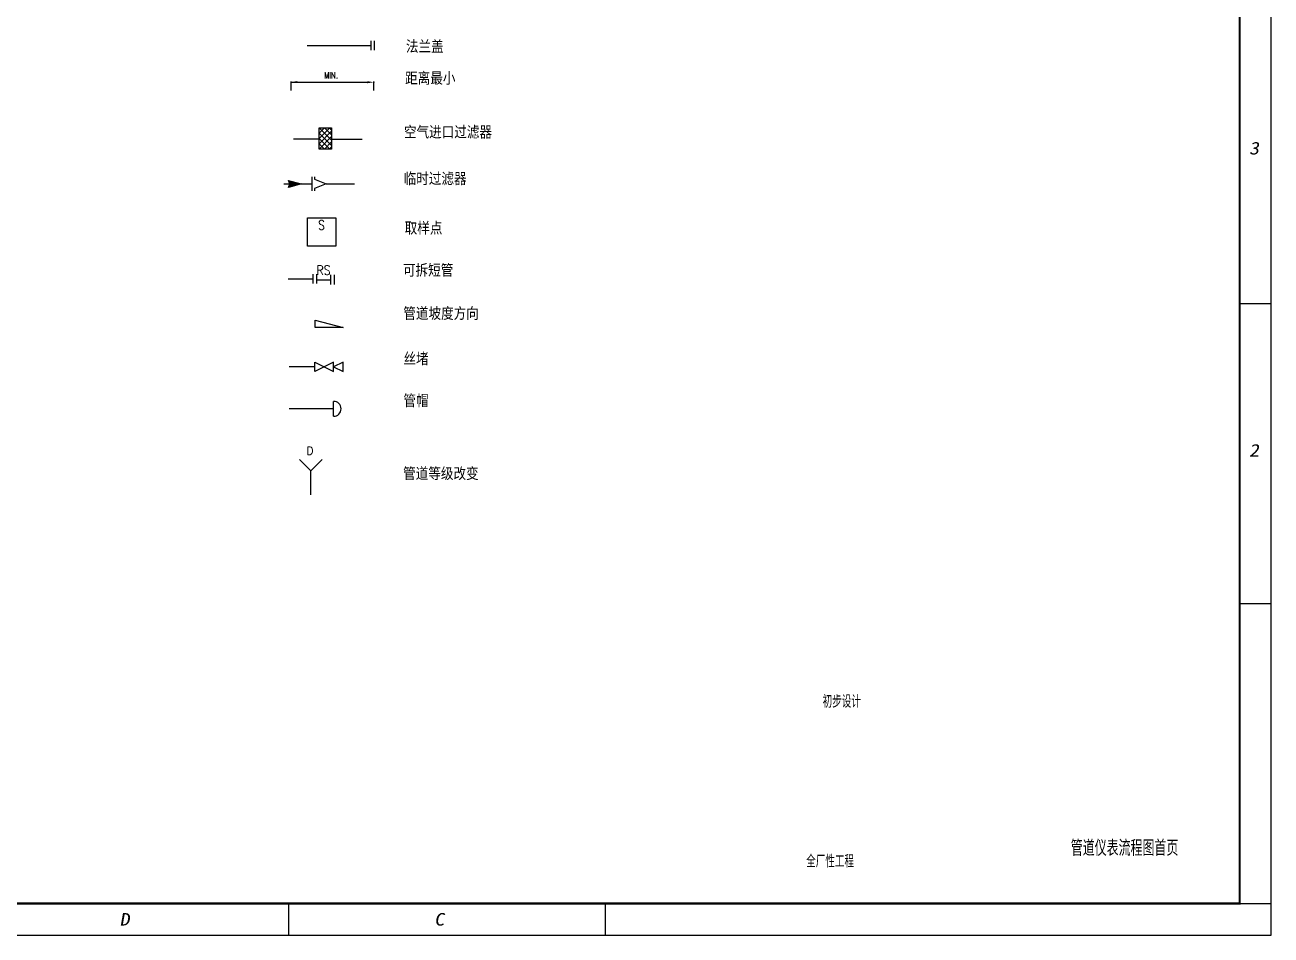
# Model space of a CAD drawing. Extents: x -5 to 846, y -5 to 599.
# Drawn here: x 444.9 to 841, y 0 to 289.2 of the extents above; entities that cross this region are included whole.
import ezdxf
from ezdxf.enums import TextEntityAlignment as Align

# ---------------------------------------------------------------- set-up
doc = ezdxf.new("R2010")
doc.units = 0
doc.header["$LTSCALE"] = 10
doc.header["$MEASUREMENT"] = 0
doc.layers.get('0').update_dxf_attribs({"linetype": 'CONTINUOUS'})
for name, color, linetype in [('1', 7, 'CONTINUOUS'), ('ASSIST', 2, 'CONTINUOUS'), ('BORDER8002$0$L100_9', 1, 'CONTINUOUS'), ('GENERAL', 7, 'CONTINUOUS'), ('HZTEXT', 7, 'CONTINUOUS'), ('PIPING', 3, 'CONTINUOUS'), ('TEXT', 8, 'CONTINUOUS')]:
    doc.layers.add(name, color=color, linetype=linetype)
doc.styles.add('BORDER8002$0$STANDARD', font='txt')
doc.styles.add('FS1', font='ROMANS.SHX')
doc.styles.add('HZ', font='romans', dxfattribs={"width": 0.8, "bigfont": 'hztxt'})
doc.styles.add('HZBF24', font='txt.shx', dxfattribs={"bigfont": 'BF24.shx'})
doc.styles.add('ROMANS', font='ROMANS')

msp = doc.modelspace()

# ---------------------------------------------------------------- linework, layer by layer
at = {"color": 7, "linetype": 'Continuous'}
for p, q in [((554.84, 284.13), (554.84, 281.13)), ((555.97, 284.13), (555.97, 281.13)), ((542.37, 256.46), (542.37, 249.71)), ((536.21, 236.4), (536.21, 240.9)), ((536.46, 209.97), (536.46, 206.97)), ((537.58, 209.97), (537.58, 206.97)), ((537.58, 208.21), (542.08, 208.21)), ((542.08, 209.71), (542.08, 206.71)), ((543.21, 209.71), (543.21, 206.71)), ((535.79, 147.47), (532.19, 151.05)), ((535.79, 147.47), (539.39, 151.05)), ((535.79, 139.85), (535.79, 147.47))]:
    msp.add_line(p, q, dxfattribs=at)
at = {"color": 7}
for p, q in [((542.37, 252.51), (538.41, 256.46)), ((538.41, 253.09), (541.79, 256.46)), ((538.41, 254.78), (540.1, 256.46)), ((538.41, 251.4), (542.37, 255.36)), ((542.37, 250.82), (538.41, 254.78)), ((538.41, 249.71), (542.37, 253.67)), ((542.37, 254.2), (540.1, 256.46)), ((542.37, 255.88), (541.79, 256.46)), ((541.79, 249.71), (538.41, 253.09)), ((540.1, 249.71), (538.41, 251.4)), ((540.1, 249.71), (542.37, 251.98)), ((541.79, 249.71), (542.37, 250.29)), ((543.04, 182.02), (537.04, 179.02)), ((537.04, 182.02), (543.04, 179.02)), ((537.04, 179.02), (537.04, 182.02)), ((546.04, 182.02), (543.04, 180.52)), ((543.04, 179.02), (543.04, 182.02)), ((543.04, 180.52), (546.04, 179.02)), ((546.04, 179.02), (546.04, 182.02)), ((543.04, 164.82), (543.04, 169.56))]:
    msp.add_line(p, q, dxfattribs=at)
at = {"color": 7, "linetype": 'Continuous'}
for points in [[(538.41, 249.71), (538.41, 256.46), (542.37, 256.46)], [(542.37, 249.71), (538.41, 249.71)], [(536.96, 240.9), (536.96, 240.15), (540.71, 238.65), (536.96, 237.15), (536.96, 236.4)]]:
    msp.add_lwpolyline(points, dxfattribs=at)
at = {"color": 7}
for points in [[(529.08, 238.64), (528.7, 239.76), (532.83, 238.64), (528.7, 237.51), (529.08, 238.64)], [(529.83, 238.64), (529.79, 238.75), (530.24, 238.64), (529.79, 238.53), (529.83, 238.64), (530.24, 238.64)]]:
    msp.add_lwpolyline(points, dxfattribs=at)
for points in [[(529.24, 238.64), (528.94, 239.55), (532.26, 238.64), (528.94, 237.73)], [(529.4, 238.64), (529.17, 239.33), (531.69, 238.64), (529.17, 237.95)], [(529.55, 238.64), (529.4, 239.11), (531.12, 238.64), (529.4, 238.17)], [(529.71, 238.64), (529.63, 238.89), (530.55, 238.64), (529.63, 238.39)]]:
    msp.add_lwpolyline(points, close=True, dxfattribs=at)
at = {"color": 7, "linetype": 'Continuous'}
msp.add_lwpolyline([(534.69, 218.83), (534.69, 227.83), (543.69, 227.83), (543.69, 218.83)], close=True, dxfattribs=at)
at = {"layer": '1', "color": 1, "linetype": 'Continuous'}
for p, q in [((529.51, 268.37), (529.51, 271.2)), ((529.51, 271), (554.18, 271)), ((555.78, 268.33), (555.78, 271.16))]:
    msp.add_line(p, q, dxfattribs=at)
at = {"layer": '1', "color": 3, "linetype": 'Continuous'}
msp.add_line((527.21, 238.65), (536.2, 238.65), dxfattribs=at)
at = {"layer": '1', "color": 1, "linetype": 'Continuous'}
msp.add_point((555.78, 270.96), dxfattribs=at)
for points in [[(531.51, 271.33), (531.51, 270.67), (529.51, 271)], [(553.78, 271.29), (553.78, 270.63), (555.78, 270.96)]]:
    msp.add_solid(points, dxfattribs=at)
at = {"layer": 'ASSIST'}
for p, q in [((537.04, 180.52), (528.92, 180.52)), ((543.04, 167.19), (528.92, 167.19))]:
    msp.add_line(p, q, dxfattribs=at)
msp.add_arc((543.04, 167.19), 2.37, 270, 90, dxfattribs=at)
at = {"layer": 'BORDER8002$0$L100_9', "color": 1, "linetype": 'Continuous'}
for points in [[(0, 0), (841, 0), (841, 594), (0, 594), (0, 0)], [(831, 200.67), (841, 200.67)], [(831, 105.33), (841, 105.33)], [(528.75, 0), (528.75, 10)], [(629.5, 0), (629.5, 10)], [(831, 10), (841, 10)]]:
    msp.add_lwpolyline(points, dxfattribs=at)
at = {"layer": 'BORDER8002$0$L100_9', "color": 1, "linetype": 'Continuous', "const_width": 0.7}
msp.add_lwpolyline([(25, 10), (831, 10), (831, 584), (25, 584), (25, 10)], dxfattribs=at)
at = {"layer": 'GENERAL', "color": 7, "linetype": 'Continuous'}
msp.add_lwpolyline([(546.12, 193.06), (537.12, 193.06), (537.12, 195.31), (546.12, 193.06)], dxfattribs=at)
at = {"layer": 'PIPING'}
for p, q in [((534.59, 282.63), (554.84, 282.63)), ((528.58, 208.47), (536.46, 208.47))]:
    msp.add_line(p, q, dxfattribs=at)
at = {"layer": 'PIPING', "color": 3, "linetype": 'Continuous'}
for p, q in [((538.41, 252.88), (530.31, 252.88)), ((542.37, 252.88), (552.14, 252.88))]:
    msp.add_line(p, q, dxfattribs=at)
at = {"layer": 'PIPING', "linetype": 'Continuous'}
msp.add_line((540.71, 238.65), (549.7, 238.65), dxfattribs=at)

# ---------------------------------------------------------------- texts
at = {"color": 7, "style": 'FS1', "width": 0.85}
msp.add_attdef('S', text='S-', height=3, dxfattribs=at).set_placement((539.19, 225.58), align=Align.MIDDLE)
at = {"layer": 'BORDER8002$0$L100_9', "color": 1, "linetype": 'Continuous', "style": 'BORDER8002$0$STANDARD', "oblique": 10, "width": 1.2}
for s, p, p2 in [('3', (834, 248), (837.2, 248)), ('2', (834, 152), (837.2, 152)), ('D', (475, 3), (478.2, 3)), ('C', (575, 3), (578.2, 3))]:
    msp.add_text(s, height=4, dxfattribs=at).set_placement(p, p2, align=Align.FIT)
at = {"layer": 'HZTEXT', "style": 'HZ'}
for s, p in [('法兰盖', (566.01, 280.23)), ('距离最小', (565.76, 270.14)), ('空气进口过滤器', (565.39, 253.02)), ('临时过滤器', (565.29, 238.23)), ('取样点', (565.62, 222.52)), ('可拆短管', (565.07, 209.14)), ('管道坡度方向', (565.19, 195.41)), ('丝堵', (565.23, 181.04)), ('管帽', (565.23, 167.71)), ('管道等级改变', (565.13, 144.54))]:
    msp.add_text(s, height=4, dxfattribs=at).set_placement(p)
at = {"layer": 'TEXT', "width": 0.8}
for s, height, style, p in [('MIN.', 2, 'ROMANS', (540.03, 272.15)), ('初步设计', 4, 'HZBF24', (698.47, 72.21)), ('管道仪表流程图首页', 5, 'HZBF24', (777.34, 25.14)), ('全厂性工程', 4, 'HZBF24', (693.25, 21.45))]:
    msp.add_text(s, height=height, dxfattribs=dict(at, style=style)).set_placement(p)
at = {"layer": 'TEXT', "style": 'FS1', "width": 0.85}
msp.add_text('RS', height=3, dxfattribs=at).set_placement((539.83, 209.71), align=Align.CENTER)
at = {"layer": 'TEXT', "style": 'ROMANS'}
msp.add_text('D', height=2.5, dxfattribs=at).set_placement((534.37, 152.62))

doc.saveas('drawing.dxf')
